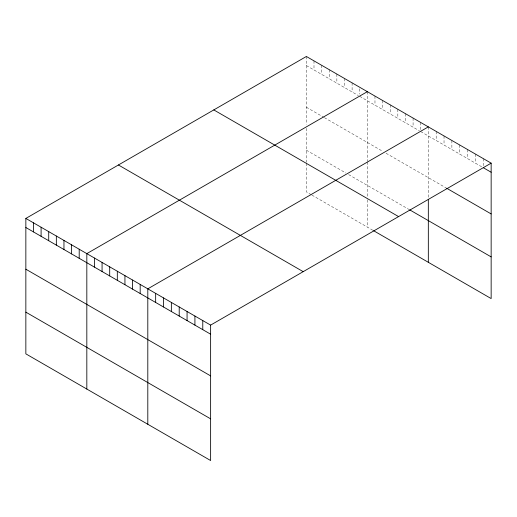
<?xml version="1.0" encoding="UTF-8"?>
<svg xmlns="http://www.w3.org/2000/svg" width="517" height="517" viewBox="0 0 517 517"><rect width="100%" height="100%" fill="white"/><g stroke="black" fill="none" stroke-linecap="round" stroke-linejoin="round"><path stroke-width="0.39" stroke-dasharray="2.58 1.94" d="M306.374 56.469L306.374 124.429M306.374 65.556L358.339 95.555M359.729 96.356L419.319 130.762M420.702 131.564L481.986 166.946M306.374 107.245L323.694 117.249M324.392 117.65L382.593 151.255M386.057 153.252L445.997 187.858M306.374 150.201L345.867 173.008M348.639 174.604L408.928 209.411M311.221 194.696L306.374 191.891L306.374 163.088M311.919 195.096L373.584 230.698M483.298 158.616L483.298 166.946M475.446 154.079L475.446 163.165M467.594 149.542L467.594 158.635M459.736 145.012L459.736 154.098M451.884 140.475L451.884 149.562M444.032 135.945L444.032 145.031M436.18 131.408L436.18 140.495M428.328 126.878L428.328 198.741M420.702 122.477L420.702 130.045M413.083 118.076L413.083 127.163M405.457 113.675L405.457 122.762M397.838 109.274L397.838 118.361M390.219 104.873L390.219 113.96M382.593 100.472L382.593 109.559M374.974 96.072L374.974 105.158M367.348 91.671L367.348 161.194M367.348 161.976L367.348 196.777M367.348 199.808L367.348 227.099M359.729 88.788L359.729 94.088M352.103 82.869L352.103 91.955M344.484 78.468L344.484 87.554M336.864 74.067L336.864 83.159M329.239 69.666L329.239 78.758M321.619 65.271L321.619 74.358M313.993 60.87L313.993 69.957M306.374 128.332L306.374 162.332"/><path stroke-width="0.78" d="M491.15 163.146L210.626 325.109L210.626 460.531L25.85 353.854L25.85 218.426L306.374 56.469L491.15 163.146L491.15 298.574L373.584 230.698M367.348 91.671L86.824 253.627L86.824 389.055M428.328 126.878L147.804 288.835L147.804 424.263M483.298 167.702L491.15 172.232M446.649 188.233L491.15 213.928M409.619 209.812L491.15 256.884M213.799 109.914L398.575 216.591M118.425 164.981L303.201 271.658M25.85 218.426L210.626 325.109M25.85 227.512L210.626 334.195M25.85 269.208L210.626 375.885M25.85 312.158L210.626 418.841M428.328 199.523L428.328 262.3M202.774 320.572L202.774 329.659M194.922 316.036L194.922 325.122M187.07 311.505L187.07 320.592M179.212 306.969L179.212 316.055M171.36 302.439L171.36 311.525M163.508 297.902L163.508 306.988M155.656 293.372L155.656 302.458M140.178 284.434L140.178 293.52M132.559 280.033L132.559 289.119M124.94 275.632L124.94 284.718M117.314 271.231L117.314 280.317M109.694 266.83L109.694 275.916M102.069 262.429L102.069 271.515M94.449 258.028L94.449 267.121M79.204 249.233L79.204 258.319M71.585 244.832L71.585 253.918M63.959 240.431L63.959 249.517M56.34 236.03L56.34 245.116M48.714 231.629L48.714 240.715M41.095 227.228L41.095 236.314M33.469 222.827L33.469 231.913"/></g></svg>
